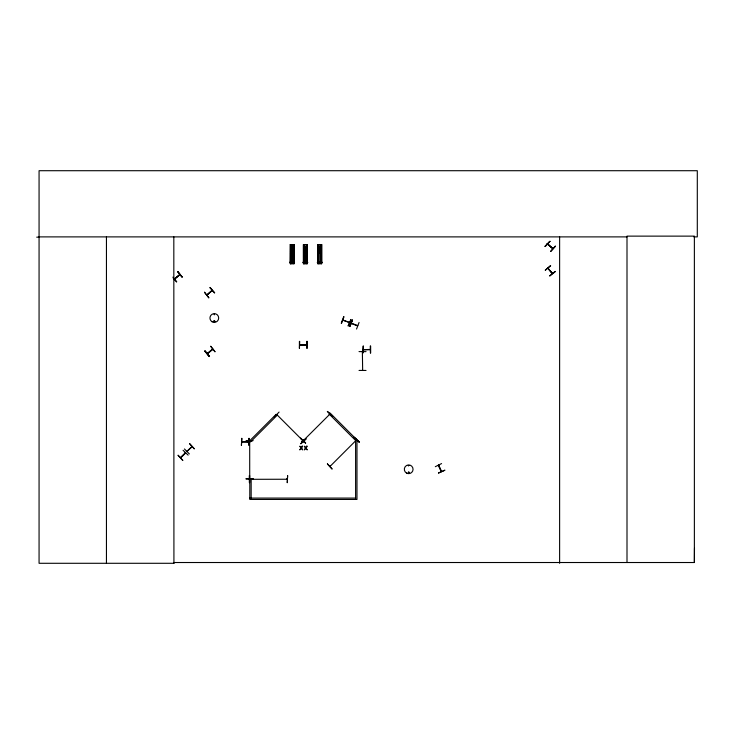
<?xml version="1.0" encoding="UTF-8"?>
<svg xmlns="http://www.w3.org/2000/svg" width="734" height="734" viewBox="0 0 734 734"><rect width="100%" height="100%" fill="white"/><g stroke="black" fill="none" stroke-linecap="round" stroke-linejoin="round"><path stroke-width="1.1" d="M693.869 236.889L697.3 236.889L697.3 170.71L39.067 170.71L39.067 563.29L173.921 563.29L173.83 562.519L694.373 562.519L694.474 548.326M552.674 248.679C538.398 235.779 556.069 251.927 552.546 248.092M303.16 441.29L302.821 440.62M249.376 441.18L249.734 441.785L249.413 441.18M213.86 321.171C214.704 322.877 214.869 319.996 213.952 321.079M214.952 321.29C213.007 323.492 214.328 318.739 214.86 321.602M408.306 465.65L409.022 465.457L408.388 465.824M409.343 472.742C408.168 470.301 407.81 474.43 409.233 472.879M249.413 477.962L249.734 478.568M249.716 478.495L249.698 441.033M547.931 268.259L552.381 273.314M548.335 244.394L547.839 243.917L552.941 248.496M303.326 441.116L276.773 414.554M305.179 262.644L305.601 263.378M180.536 457.649L181.27 457.337M186.858 451.337L191.904 446.602M303.179 440.382L303.683 439.923L303.261 440.29M343.705 316.693L341.255 323.272M341.503 323.364L343.98 316.804M349.439 322.483L342.861 320.253M348.2 325.896L350.999 319.455L348.155 325.878M349.641 326.437L352.458 320.006L349.613 326.428M349.934 326.547L352.412 319.987M356.541 329.043L359.064 322.501M362.376 351.714L362.651 370.037M547.848 268.158L552.252 273.516L547.867 268.222M174.444 278.948L179.986 274.626L174.765 279.094M212.594 348.989L212.199 349.742M441.198 470.843L441.758 471.329M299.775 344.76L300.417 345.072M306.014 344.723L306.794 344.714M241.807 441.749L242.44 442.07M248.019 442.07L248.826 441.749M185.592 452.915L180.619 457.521M184.968 453.162L185.473 452.658L180.592 457.594M185.592 452.988L180.757 457.832M303.399 440.602L303.582 439.923M303.858 440.088L303.417 440.538L329.924 414.104M355.935 440.116L356.577 439.868M356.531 440.015L355.862 440.152L356.403 439.694M438.354 465.209L441.382 471.549L438.4 465.31M409.022 472.907C409.251 470.898 407.324 473.623 409.049 472.779M207.401 294.628L206.731 294.829M212.154 290.6L206.933 295.022L212.273 290.499M305.922 344.916C310.097 345.163 296.756 344.907 300.417 345.035M306.757 345.008L299.83 344.98M250.459 479.238L249.698 479.284M250.386 478.999L249.753 479.311L287.242 479.247M545.078 246.349L550.005 241.348M545.27 246.523L549.931 241.284L545.05 246.33M550.592 251.267L555.317 246.083M550.849 251.496L555.51 246.257M183.06 450.281L188.124 455.135M184.445 448.96L189.372 453.951M189.647 443.685L194.363 448.896L189.62 443.712M274.222 417.141L279.076 412.077M300.509 438.317L305.518 443.226M327.336 411.48L332.575 416.16M329.254 414.361L329.749 413.866L329.419 414.536M305.959 438.96L300.775 443.694L305.986 438.978M300.848 443.767L305.739 438.739M332.603 416.132L327.41 411.416M327.437 463.87L332.163 469.081L327.373 463.943M329.896 466.2L330.401 465.695M356.036 440.418L356.531 439.914L330.071 466.374L330.245 465.751M359.265 441.969L353.999 437.317L359.238 441.987M190.372 448.291L192.042 446.593L187.069 451.52M342.879 320.006L349.366 322.455M351.256 323.171L357.742 325.593M174.499 278.902L179.775 274.388M209.86 287.691L214.493 292.949M206.951 294.967L212.025 290.242L211.759 290.884M205.061 350.98L209.328 356.559L205.025 351.017M207.86 353.045L207.318 353.504L212.539 349.035M212.695 349.256L207.465 353.751L212.805 349.228M214.952 351.742L210.658 346.182L214.989 351.714M550.482 265.58L545.224 270.24L550.674 265.818M549.665 275.791L555.143 271.406M549.83 275.993L555.326 271.635M214.512 314.702L214.319 313.987L214.227 314.702M435.308 466.696L441.593 463.576M438.574 465.806L438.611 465.099M441.446 471.402L438.666 465.218M438.51 473.045L444.932 470.182L438.492 472.999M306.647 344.998L299.848 344.76L306.702 344.686M370.147 349.723L363.302 349.723L370.294 349.402M291.985 263.396L292.453 263.423L292.022 262.644M319.464 263.396L319.501 262.644M306.821 348.347L306.867 341.328M370.275 346.017L370.413 353.036M246.064 441.006L253.074 440.62L246.064 441.051M249.661 475.614L249.606 482.633M246.064 478.715L253.083 478.669M246.064 478.972L253.083 478.953M287.168 478.999L286.462 479.247L287.168 479.247M359.018 351.604L366.037 351.632M359.027 370.431L366.037 370.459M36.7 237.165L39.067 237.155M39.067 236.889L627.001 236.889M290.178 244.661L294.233 244.642L294.215 263.644L294.151 244.642M290.453 246.587L293.958 246.587M303.61 246.587L307.115 246.587M317.932 246.587L321.437 246.587M290.453 247.881L293.958 247.881M303.61 247.881L307.115 247.881M317.932 247.881L321.437 247.881M290.453 249.808L293.958 249.808M303.61 249.808L307.115 249.808M317.932 249.808L321.437 249.808M290.453 251.514L293.958 251.514M303.601 251.514L307.106 251.514M317.923 251.514L321.428 251.514M290.453 253.45L293.958 253.45M303.601 253.45L307.106 253.45M317.923 253.45L321.428 253.45M290.453 261.717L293.958 261.717M303.61 261.717L307.115 261.717M317.932 261.717L321.437 261.717M289.866 262.258L294.545 262.258M303.023 262.258L307.702 262.258M317.345 262.258L322.024 262.258M289.866 262.405L294.545 262.405M303.023 262.405L307.702 262.405M317.345 262.405L322.024 262.405M294.233 263.644L290.178 263.662L290.269 244.661M248.826 438.363L248.918 445.382M301.674 441.437L304.592 441.822L301.711 441.437M241.881 441.749L248.679 441.712M248.826 442.07L241.807 441.996M249.799 498.083L355.605 498.083M357.577 325.896L351.182 323.437M276.92 414.609L277.333 415.068M354.063 437.244L359.054 442.171M300.711 438.115L305.702 443.042M276.672 414.857L277.103 415.224M210.126 287.462L214.695 292.783M177.61 271.782L182.206 277.076M172.894 277.14L176.738 281.773M173.252 278.158L176.536 281.939M204.988 351.045L209.557 356.375M204.795 351.21L209.355 356.541M370.633 346.017L370.67 353.026M307.133 341.328L307.17 348.338M299.711 341.374L299.417 348.393L299.399 341.374M249.303 475.623L249.349 482.633M694.373 562.519L694.373 236.128L627.001 236.128L627.001 562.519M559.62 236.889L559.62 563.29M355.605 499.45L355.605 440.492L329.153 414.031L330.117 413.068L356.568 439.528L355.605 440.492L356.972 440.492L356.972 499.45L249.799 499.45L249.799 479.375L251.166 479.375L251.166 498.083M321.62 244.642L321.62 263.644M321.4 244.642L321.437 263.644M321.244 244.642L321.244 263.644M321.162 244.642L321.162 263.644M321.024 245.762L320.942 262.524M320.786 244.642L320.786 263.644L320.712 244.642M320.492 245.762L320.474 262.524M320.217 263.644L319.143 263.644M318.886 245.78L318.804 262.543M318.428 245.78L318.354 262.543M318.189 245.78L318.198 263.644L318.125 244.661M317.895 244.661L317.969 263.662M317.739 244.661L317.739 263.662M307.298 244.642L307.298 263.644M307.142 244.642L307.115 263.644M306.858 244.642L306.922 263.644M306.84 244.642L306.84 263.644M306.619 244.642L306.693 263.644M306.39 244.642L306.427 263.644M306.243 262.524L306.243 245.762L306.151 262.524M305.894 263.644L304.821 263.644M304.564 245.78L304.564 262.543M304.482 245.78L304.546 262.543M304.252 244.661L304.289 263.662M304.105 244.661L304.105 263.662M304.014 244.661L304.032 263.662M303.803 244.661L303.885 263.662M303.647 244.661L303.647 263.662M303.61 244.661L303.573 263.662M293.958 244.642L293.958 263.644M293.701 244.642L293.774 263.644L293.554 244.642M293.462 244.642L293.536 263.644M293.27 244.642L293.306 263.644M293.086 245.762L293.086 262.524M293.004 245.762L293.022 262.524M292.747 263.644L291.673 263.644M291.416 245.78L291.416 262.543L291.325 245.78M291.169 244.661L291.132 263.662M290.948 244.661L290.948 263.662M290.884 244.661L290.866 263.662M290.719 244.661L290.646 263.662M290.49 263.662L290.49 244.661L290.416 263.662M249.184 438.363L249.184 445.382M173.82 236.889L173.921 563.29M106.448 236.889L106.448 563.29M291.453 252.285C292.407 255.258 293.765 250.184 291.453 252.285M304.601 252.285C305.555 255.258 306.913 250.184 304.601 252.285M318.923 252.285C319.877 255.258 321.244 250.184 318.923 252.285M319.932 262.653L319.4 262.625L319.951 262.598M302.16 446.189L301.261 447.648L299.811 446.189L300.949 448.043L299.775 449.896L301.224 448.419L302.692 449.896L301.536 448.015L302.692 446.189L302.16 446.189M306.711 446.189L305.812 447.648L304.362 446.189L305.5 448.043L304.326 449.896L305.775 448.419L307.243 449.896L306.087 448.015L307.243 446.189L306.711 446.189M178.133 455.273L182.849 460.475L178.096 455.309M276.085 414.398L249.633 440.859L250.597 441.822L277.057 415.361L276.085 414.398M177.867 271.562L182.133 277.14L177.839 271.58M204.529 292.251L208.823 297.811L204.529 292.251M363.257 346.063L362.917 353.082L363.211 346.063M287.609 475.614L287.26 482.633L287.609 475.614M307.39 244.642L303.335 244.661L303.353 263.662L307.39 263.644L307.39 244.642M321.712 244.642L317.657 244.661L317.675 263.662L321.712 263.644L321.694 244.642M292.481 262.598L291.921 262.598L292.481 262.625M305.628 262.598L305.078 262.598L305.628 262.625M241.807 438.363L241.422 445.382L241.807 438.363M318.648 263.662L318.648 244.661L318.611 263.662M406.508 473.072A4.367 4.367 0 0 0 413.058 469.292A4.367 4.367 0 0 0 406.508 465.512A4.367 4.367 0 0 0 406.508 473.072M212.126 321.804A4.376 4.376 0 0 0 218.695 318.015A4.376 4.376 0 0 0 212.126 314.225A4.376 4.376 0 0 0 212.126 321.804"/></g></svg>
